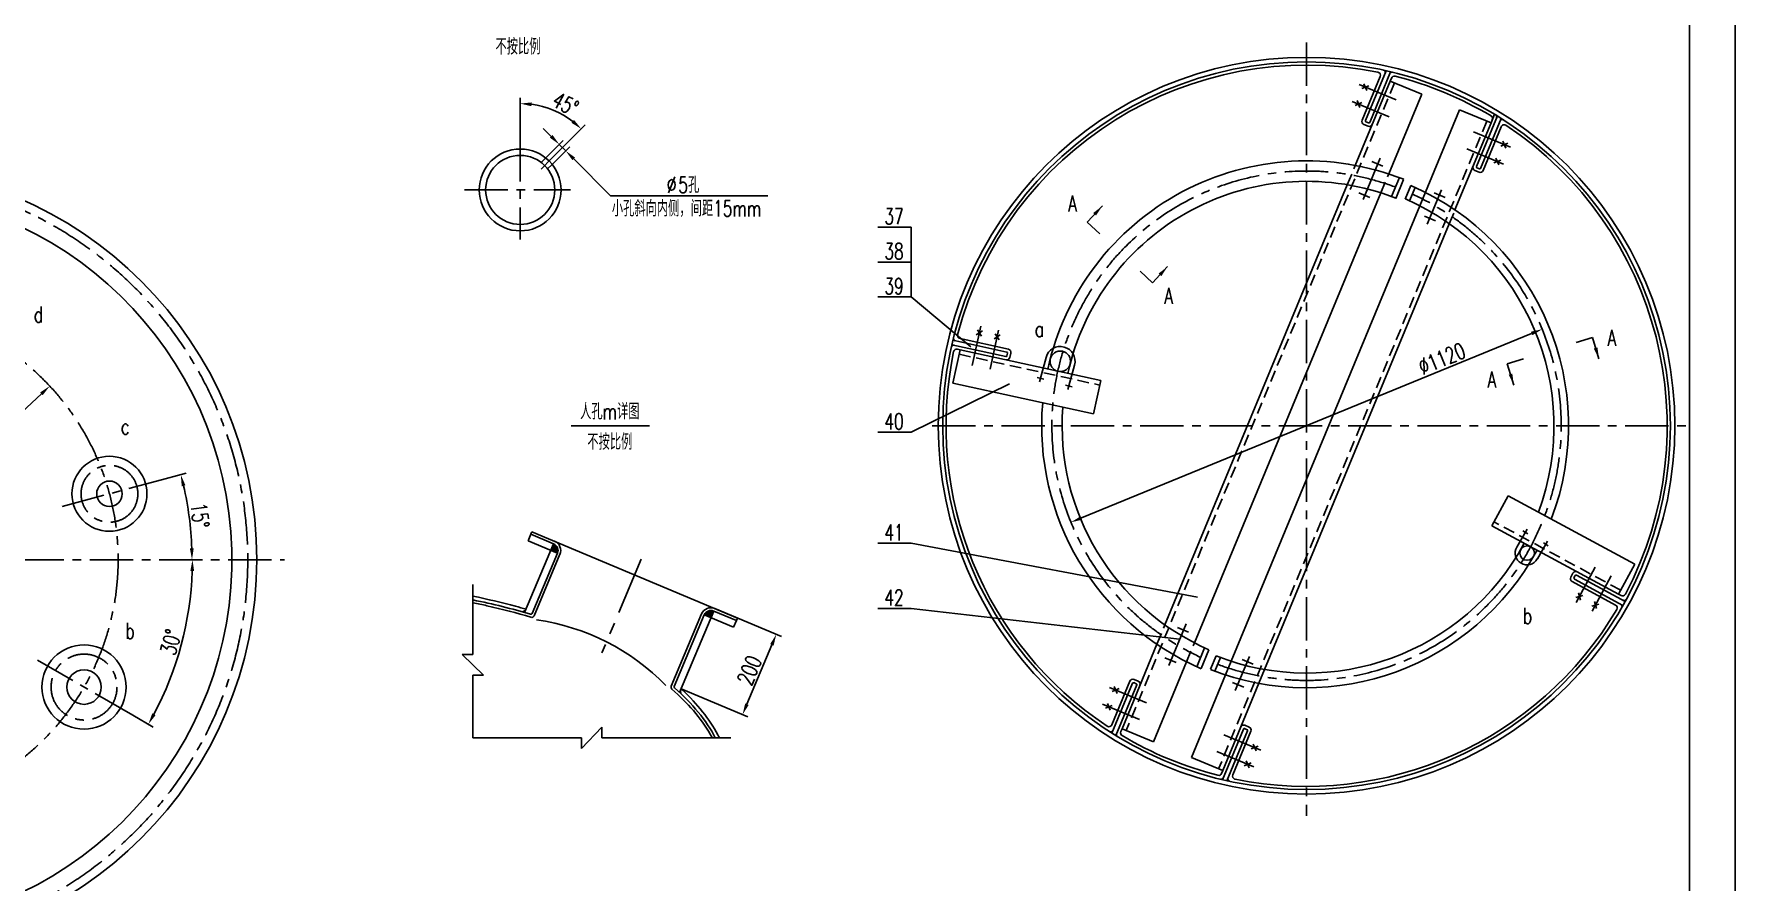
# Model space of a CAD drawing. Header units: millimetres. Extents: x 1968 to 8007, y 3243 to 11653.
# Drawn here: x 4266 to 8007, y 5775 to 7640 of the extents above; entities that cross this region are included whole.
import ezdxf
from ezdxf.enums import TextEntityAlignment as Align

# ---------------------------------------------------------------- set-up
doc = ezdxf.new("R2010")
doc.units = ezdxf.units.MM
doc.linetypes.add('CENTER', pattern=[50.8, 31.75, -6.35, 6.35, -6.35])
doc.linetypes.add('DASHED', pattern=[19.05, 12.7, -6.35])
doc.layers.add('K1', color=4, linetype='Continuous')
doc.layers.add('尺寸线', color=4, linetype='Continuous')
doc.styles.add('仿宋1', font='txt.shx', dxfattribs={"width": 0.7, "bigfont": 'hzfs.shx'})
doc.styles.add('汉字仿宋', font='txt.shx', dxfattribs={"width": 0.7071, "bigfont": 'hzfs.shx'})
doc.dimstyles.new('绘图', dxfattribs={"dimscale": 10, "dimtxt": 3.5, "dimasz": 2.5, "dimexe": 1.25, "dimexo": 0, "dimtad": 1, "dimdec": 0, "dimdsep": 46, "dimtxsty": '汉字仿宋', "dimcen": 2.5, "dimclrd": 4, "dimclre": 4, "dimclrt": 7, "dimadec": 0, "dimazin": 0, "dimtfac": 1, "dimtdec": 0, "dimtmove": 0, "dimatfit": 0, "dimldrblk": 'NONE', "dimfxl": 0, "dimlwd": 25, "dimlwe": 25, "dimarcsym": 0})

# ---------------------------------------------------------------- blocks, each defined once
blk = doc.blocks.new('*D16')
at = {"color": 4, "linetype": 'Continuous', "lineweight": 25}
for p, q in [((5335.5, 7410.7), (5335.5, 7499.4)), ((5404.6, 7366), (5478.6, 7440.1))]:
    blk.add_line(p, q, dxfattribs=at)
blk.add_arc((5335.5, 7297), 190, 52.5457, 82.4543, dxfattribs=at)
at = {"color": 4, "linetype": 'Continuous', "lineweight": -3}
for points in [[(5360.2, 7481.1), (5360.7, 7489.4), (5335.5, 7486.9)], [(5453.8, 7450.9), (5448.3, 7444.6), (5469.8, 7431.3)]]:
    blk.add_solid(points, dxfattribs=at)
at = {"layer": 'Defpoints', "color": 0, "linetype": 'Continuous', "lineweight": -3}
for p in [(5384.7, 7480.5), (5335.5, 7410.7), (5381.5, 7343), (5404.6, 7366), (5335.5, 7188)]:
    blk.add_point(p, dxfattribs=at)
at = {"color": 7, "linetype": 'Continuous', "lineweight": -3, "insert": (5435.2, 7486), "char_height": 35, "attachment_point": 5, "rotation": 332.1886, "style": '汉字仿宋'}
blk.add_mtext('45°', dxfattribs=at)
blk = doc.blocks.new('_None')
blk = doc.blocks.new('*D42')
at = {"color": 4, "linetype": 'Continuous', "lineweight": 25}
blk.add_line((3500.1, 6118.9), (4282.6, 6848.7), dxfattribs=at)
at = {"color": 4, "linetype": 'Continuous', "lineweight": -3}
for points in [[(4279.7, 6851.7), (4285.4, 6845.7), (4300.9, 6865.8)], [(3497.2, 6122), (3502.9, 6115.9), (3481.8, 6101.9)]]:
    blk.add_solid(points, dxfattribs=at)
at = {"layer": 'Defpoints', "color": 0, "linetype": 'Continuous', "lineweight": -3}
for p in [(4300.9, 6865.8), (3481.8, 6101.9)]:
    blk.add_point(p, dxfattribs=at)
at = {"color": 7, "linetype": 'Continuous', "lineweight": -3, "insert": (4097.4, 6708.5), "char_height": 35, "attachment_point": 5, "rotation": 43.0029, "style": '汉字仿宋'}
blk.add_mtext('∅1120', dxfattribs=at)
blk = doc.blocks.new('*D43')
at = {"color": 4, "linetype": 'Continuous', "lineweight": 25}
blk.add_line((4535.7, 6656.5), (4601.2, 6674), dxfattribs=at)
blk.add_arc((3891.3, 6483.8), 722.4, 1.9829, 13.0171, dxfattribs=at)
at = {"color": 4, "linetype": 'Continuous', "lineweight": -3}
for points in [[(4591.1, 6645.5), (4599.2, 6647.5), (4589.1, 6670.8)], [(4617.5, 6508.9), (4609.1, 6508.7), (4613.7, 6483.8)]]:
    blk.add_solid(points, dxfattribs=at)
at = {"layer": 'Defpoints', "color": 0, "linetype": 'Continuous', "lineweight": -3}
for p in [(4535.7, 6656.5), (4327.9, 6600.8), (4611, 6546.8), (2712.4, 6483.8), (4817.4, 6483.8)]:
    blk.add_point(p, dxfattribs=at)
at = {"color": 7, "linetype": 'Continuous', "lineweight": -3, "insert": (4631.1, 6581.2), "char_height": 35, "attachment_point": 5, "rotation": 277.5, "style": '汉字仿宋'}
blk.add_mtext('15°', dxfattribs=at)
blk = doc.blocks.new('*D46')
at = {"color": 4, "linetype": 'Continuous', "lineweight": 25}
blk.add_line((3218.3, 6664.2), (3184.5, 6673.2), dxfattribs=at)
blk.add_arc((3891.3, 6483.8), 719.2, 166.9917, 178.0083, dxfattribs=at)
at = {"color": 4, "linetype": 'Continuous', "lineweight": -3}
for points in [[(3186.5, 6646.7), (3194.6, 6644.7), (3196.6, 6670)], [(3176.7, 6508.7), (3168.4, 6508.9), (3172.1, 6483.8)]]:
    blk.add_solid(points, dxfattribs=at)
at = {"layer": 'Defpoints', "color": 0, "linetype": 'Continuous', "lineweight": -3}
for p in [(3218.3, 6664.2), (3183, 6608.7), (3475.7, 6595.2), (2712.4, 6483.8), (4817.4, 6483.8)]:
    blk.add_point(p, dxfattribs=at)
at = {"color": 7, "linetype": 'Continuous', "lineweight": -3, "insert": (3154.7, 6580.8), "char_height": 35, "attachment_point": 5, "rotation": 82.5, "style": '汉字仿宋'}
blk.add_mtext('15°', dxfattribs=at)
blk = doc.blocks.new('*D47')
at = {"color": 4, "linetype": 'Continuous', "lineweight": 25}
blk.add_line((3320.6, 6154.3), (3257.1, 6117.6), dxfattribs=at)
blk.add_arc((3891.3, 6483.8), 719.8, 181.99, 208.01, dxfattribs=at)
at = {"color": 4, "linetype": 'Continuous', "lineweight": -3}
for points in [[(3167.8, 6458.7), (3176.1, 6458.9), (3171.5, 6483.8)], [(3259.4, 6147.8), (3252.2, 6143.7), (3267.9, 6123.9)]]:
    blk.add_solid(points, dxfattribs=at)
at = {"layer": 'Defpoints', "color": 0, "linetype": 'Continuous', "lineweight": -3}
for p in [(2712.4, 6483.8), (4817.4, 6483.8), (3182.4, 6358.8), (3494.8, 6254.9), (3320.6, 6154.3)]:
    blk.add_point(p, dxfattribs=at)
at = {"color": 7, "linetype": 'Continuous', "lineweight": -3, "insert": (3219, 6303.7), "char_height": 35, "attachment_point": 5, "rotation": 285, "style": '汉字仿宋'}
blk.add_mtext('30°', dxfattribs=at)
blk = doc.blocks.new('*D48')
at = {"color": 4, "linetype": 'Continuous', "lineweight": 25}
blk.add_line((4483.4, 6142), (4528.6, 6115.8), dxfattribs=at)
blk.add_arc((3891.3, 6483.8), 723.4, 331.9801, 358.0199, dxfattribs=at)
at = {"color": 4, "linetype": 'Continuous', "lineweight": -3}
for points in [[(4610.1, 6458.9), (4618.5, 6458.7), (4614.7, 6483.8)], [(4533.6, 6141.9), (4526.3, 6146), (4517.8, 6122.1)]]:
    blk.add_solid(points, dxfattribs=at)
at = {"layer": 'Defpoints', "color": 0, "linetype": 'Continuous', "lineweight": -3}
for p in [(2712.4, 6483.8), (4817.4, 6483.8), (4274.3, 6262.7), (4571.1, 6236.4), (4483.4, 6142)]:
    blk.add_point(p, dxfattribs=at)
at = {"color": 7, "linetype": 'Continuous', "lineweight": -3, "insert": (4567.2, 6302.7), "char_height": 35, "attachment_point": 5, "rotation": 75, "style": '汉字仿宋'}
blk.add_mtext('30°', dxfattribs=at)
blk = doc.blocks.new('*D54')
at = {"color": 4, "linetype": 'Continuous', "lineweight": 25}
blk.add_line((6569.7, 6575.6), (7559.8, 6981.3), dxfattribs=at)
at = {"color": 4, "linetype": 'Continuous', "lineweight": -3}
for points in [[(7558.2, 6985.2), (7561.4, 6977.5), (7583, 6990.8)], [(6568.1, 6579.5), (6571.3, 6571.8), (6546.6, 6566.1)]]:
    blk.add_solid(points, dxfattribs=at)
at = {"layer": 'Defpoints', "color": 0, "linetype": 'Continuous', "lineweight": -3}
for p in [(7583, 6990.8), (6546.6, 6566.1)]:
    blk.add_point(p, dxfattribs=at)
at = {"color": 7, "linetype": 'Continuous', "lineweight": -3, "insert": (7362.3, 6926), "char_height": 35, "attachment_point": 5, "rotation": 22.282, "style": '汉字仿宋'}
blk.add_mtext('∅1120', dxfattribs=at)
blk = doc.blocks.new('*D55')
at = {"color": 4, "linetype": 'Continuous', "lineweight": 25}
for p, q in [((5763.3, 6376.5), (5910.1, 6314.8)), ((5834.1, 6166.1), (5888.9, 6296.6)), ((5689.1, 6199.9), (5835.9, 6138.2))]:
    blk.add_line(p, q, dxfattribs=at)
at = {"color": 4, "linetype": 'Continuous', "lineweight": -3}
for points in [[(5885.1, 6298.2), (5892.8, 6295), (5898.6, 6319.6)], [(5830.3, 6167.8), (5837.9, 6164.5), (5824.4, 6143.1)]]:
    blk.add_solid(points, dxfattribs=at)
at = {"layer": 'Defpoints', "color": 0, "linetype": 'Continuous', "lineweight": -3}
for p in [(5763.3, 6376.5), (5898.6, 6319.6), (5689.1, 6199.9)]:
    blk.add_point(p, dxfattribs=at)
at = {"color": 7, "linetype": 'Continuous', "lineweight": -3, "insert": (5839.6, 6240.6), "char_height": 35, "attachment_point": 5, "rotation": 67.2089, "style": '汉字仿宋'}
blk.add_mtext('200', dxfattribs=at)

msp = doc.modelspace()

# ---------------------------------------------------------------- hatches: boundary and pattern name
at = {"linetype": 'Continuous', "lineweight": -3}
h = msp.add_hatch(color=7, dxfattribs=at)
h.paths.add_polyline_path([(7237.5, 7553.6), (7239.8, 7559.1, 0.00187), (7234, 7560.4, -0.467845)])
h.paths.add_polyline_path([(7248.1, 7552.8, -0.369775), (7253.9, 7555.8, 0.001339), (7249.7, 7556.8)])
h = msp.add_hatch(color=7, dxfattribs=at)
h.paths.add_polyline_path([(7490.7, 7448.7), (7493, 7454.2, -0.00187), (7498, 7451, 0.467845)])
h.paths.add_polyline_path([(7482.7, 7455.6, 0.369775), (7480.7, 7461.8, -0.001339), (7484.4, 7459.6)])
h = msp.add_hatch(color=7, dxfattribs=at)
h.paths.add_polyline_path([(6283.8, 6951.7, -0.413477), (6289.7, 6955.5), (6284.8, 6956.6, 0.001559)])
h.paths.add_polyline_path([(6287.1, 6966.3), (6292.1, 6965.2, -0.422343), (6288.4, 6971.3, 0.001606)])
for points in [[(5408.8, 6518.9), (5402.6, 6504.2), (5417.4, 6498, 0.414214)], [(5761, 6371, 0.414214), (5740, 6362.4), (5754.8, 6356.2)]]:
    msp.add_hatch(color=7, dxfattribs=at).paths.add_polyline_path(points)
h = msp.add_hatch(color=7, dxfattribs=at)
h.paths.add_polyline_path([(7767.8, 6396.7, -0.413477), (7761, 6394.6), (7765.4, 6392.3, 0.001559)])
h.paths.add_polyline_path([(7760.5, 6383.5), (7756, 6386, -0.422343), (7758, 6379.1, 0.001606)])
h = msp.add_hatch(color=7, dxfattribs=at)
h.paths.add_polyline_path([(6638.9, 6108.2), (6636.6, 6102.7, -0.00187), (6631.5, 6105.9, 0.467845)])
h.paths.add_polyline_path([(6646.8, 6101.3, 0.369775), (6648.8, 6095.1, -0.001339), (6645.2, 6097.3)])
h = msp.add_hatch(color=7, dxfattribs=at)
h.paths.add_polyline_path([(6892, 6003.4), (6889.7, 5997.8, 0.00187), (6895.6, 5996.6, -0.467845)])
h.paths.add_polyline_path([(6881.5, 6004.1, -0.369775), (6875.7, 6001.1, 0.001339), (6879.8, 6000.1)])

# ---------------------------------------------------------------- linework, layer by layer
for p, q in [((8007, 3243.2), (8007, 11653.2)), ((7907, 3931.2), (7907, 11403.2))]:
    msp.add_line(p, q)
at = {"color": 7, "linetype": 'CENTER', "lineweight": -3, "ltscale": 3}
for p, q in [((7064.8, 7621), (7064.8, 5920.5)), ((5335.5, 7410.7), (5335.5, 7188)), ((5213.1, 7297), (5446.1, 7297)), ((6241.8, 6778.5), (7907, 6778.5)), ((4327.9, 6600.8), (4535.7, 6656.5)), ((2712.4, 6483.8), (4817.4, 6483.8)), ((4483.4, 6142), (4274.3, 6262.7))]:
    msp.add_line(p, q, dxfattribs=at)
at = {"color": 1}
for p, q in [((7239.8, 7559.1), (7194.4, 7449.4)), ((7249.7, 7556.8), (7203.6, 7445.6)), ((7248.8, 7536.4), (7172, 7351)), ((7248.8, 7536.4), (7318.1, 7507.7)), ((7318.1, 7507.7), (7245.4, 7332.2)), ((7201, 7444.5), (7195.5, 7446.8)), ((7401.3, 7473.3), (7326.1, 7291.8)), ((7470.6, 7444.6), (7391.2, 7253)), ((7470.6, 7444.6), (7401.3, 7473.3)), ((7484.4, 7459.6), (7438.3, 7348.4)), ((7493, 7454.2), (7447.5, 7344.5)), ((5391.7, 7367.3), (5381.7, 7357.3)), ((5405.8, 7353.1), (5395.8, 7343.2)), ((7226.8, 7366.9), (7189.2, 7276.1)), ((7232.6, 7349.2), (7208.2, 7359.3)), ((7439.4, 7345.7), (7444.9, 7343.5)), ((7154.4, 7308.4), (6753.4, 6340.3)), ((7269.1, 7324), (7251.8, 7282.4)), ((7278.3, 7320.1), (7261.1, 7278.5)), ((7294.3, 7306.5), (7282, 7276.9)), ((7303.5, 7302.6), (7291.3, 7273.1)), ((7361.3, 7297), (7330.2, 7222)), ((7228.2, 7290.5), (6818.2, 6300.8)), ((7313.8, 7262.1), (6898.9, 6260.4)), ((7204.2, 7280.7), (7179.9, 7290.8)), ((7345.4, 7290.4), (7369.8, 7280.3)), ((6609.9, 7200.6), (6582.5, 7226)), ((7378.7, 7222.8), (6972.6, 6242.3)), ((7324.3, 7239.5), (7348.7, 7229.4)), ((6698.7, 7118.2), (6726.1, 7092.8)), ((6287.1, 6966.3), (6405.6, 6940.3)), ((7657.8, 6961.3), (7693.5, 6972.4)), ((6284.8, 6956.6), (6403.5, 6930.6)), ((6303.1, 6945.4), (6287, 6872.1)), ((6303.1, 6945.4), (6612.5, 6877.6)), ((6405.9, 6932.1), (6407.2, 6938)), ((6491.8, 6928.6), (6477.3, 6874.7)), ((7542, 6925.7), (7506.3, 6914.6)), ((6486.8, 6880.8), (6472.6, 6884.6)), ((6554.5, 6911.8), (6540.1, 6857.9)), ((6287, 6872.1), (6596.4, 6804.3)), ((6535, 6867.9), (6549.1, 6864.1)), ((6612.5, 6877.6), (6596.4, 6804.3)), ((7472.2, 6558.5), (7507.8, 6624.5)), ((7786.6, 6474), (7507.8, 6624.5)), ((7750.9, 6408), (7472.2, 6558.5)), ((7549.9, 6550.8), (7527.2, 6511.5)), ((7540.5, 6547), (7551.5, 6540.7)), ((7595, 6524.8), (7572.3, 6485.5)), ((7596.4, 6514.7), (7585.5, 6521.1)), ((7750.9, 6408), (7786.6, 6474)), ((7655.8, 6449.2), (7652.9, 6443.9)), ((7760.5, 6383.5), (7653.8, 6441.2)), ((7765.4, 6392.3), (7658.5, 6450)), ((6799.8, 6342.9), (6761.8, 6251.1)), ((6805.4, 6324.8), (6781.1, 6334.9)), ((6735.8, 6297.8), (6659, 6112.3)), ((6840.7, 6289.9), (6823.5, 6248.3)), ((6850, 6286), (6832.8, 6244.4)), ((6800.9, 6259.1), (6728.3, 6083.6)), ((6777.8, 6258), (6753.4, 6268.1)), ((6866, 6272.4), (6853.7, 6242.8)), ((6875.2, 6268.6), (6863, 6239)), ((6939.2, 6271.1), (6908.1, 6196)), ((6923.3, 6264.4), (6947.6, 6254.3)), ((6682, 6212.4), (6636.6, 6102.7)), ((6690.2, 6211.2), (6684.6, 6213.5)), ((6886.6, 6230.7), (6811.4, 6049.2)), ((6960, 6212.1), (6880.7, 6020.5)), ((6902.2, 6213.6), (6926.6, 6203.5)), ((6691.2, 6208.6), (6645.2, 6097.3)), ((6659, 6112.3), (6728.3, 6083.6)), ((6925.9, 6111.4), (6879.8, 6000.1)), ((6935.2, 6107.5), (6889.7, 5997.8)), ((6928.5, 6112.4), (6934.1, 6110.1)), ((6880.7, 6020.5), (6811.4, 6049.2))]:
    msp.add_line(p, q, dxfattribs=at)
at = {"color": 7, "linetype": 'DASHED', "ltscale": 2}
for p, q in [((7258.1, 7532.6), (6668.2, 6108.5)), ((7461.3, 7448.4), (6871.5, 6024.3)), ((7154.4, 7308.4), (7172, 7351)), ((7228.2, 7290.5), (7245.4, 7332.2)), ((7378.7, 7222.8), (7391.2, 7253)), ((6300.9, 6935.6), (6610.4, 6867.8)), ((7755.7, 6416.8), (7476.9, 6567.3)), ((6735.8, 6297.8), (6753.4, 6340.3)), ((6800.9, 6259.1), (6818.2, 6300.8))]:
    msp.add_line(p, q, dxfattribs=at)
at = {"color": 7, "linetype": 'Continuous', "lineweight": -3}
for p, q in [((7261.7, 7495.1), (7180.5, 7528.8)), ((7201.7, 7526.2), (7186.7, 7520)), ((7226.9, 7546.2), (7187.2, 7450.2)), ((7197.3, 7515.6), (7191.1, 7530.5)), ((7248.8, 7536.4), (7251.6, 7543)), ((7246.4, 7458.1), (7165.1, 7491.8)), ((7186.4, 7489.2), (7171.4, 7483)), ((7182, 7478.6), (7175.8, 7493.6)), ((7470.6, 7444.6), (7478.3, 7463.3)), ((7190.9, 7441.1), (7200.2, 7437.2)), ((7432.2, 7424.5), (7513.5, 7390.8)), ((7493, 7436), (7453.2, 7340)), ((7416.9, 7387.5), (7498.2, 7353.9)), ((7492.3, 7393.4), (7507.2, 7399.6)), ((7496.6, 7404), (7502.8, 7389)), ((5404.6, 7366), (5381.5, 7343)), ((7444.1, 7336.2), (7434.8, 7340)), ((7476.9, 7356.5), (7491.9, 7362.7)), ((7481.3, 7367), (7487.5, 7352.1)), ((5534.2, 7284.3), (5880.2, 7284.3)), ((7313.8, 7262.1), (7326.1, 7291.8)), ((6195.5, 7061.6), (6195.5, 7215.3)), ((6326.4, 6951.7), (6195.5, 7061.6)), ((6329.6, 6911.2), (6348.5, 6997.1)), ((6302.7, 6970.1), (6409.1, 6946.7)), ((6338.5, 6978.2), (6352.1, 6987)), ((6349.7, 6975.8), (6340.9, 6989.4)), ((6368.7, 6902.6), (6387.5, 6988.6)), ((6377.5, 6969.6), (6391.2, 6978.4)), ((6388.7, 6967.2), (6380, 6980.8)), ((6303.1, 6945.4), (6297, 6946.7)), ((6414.4, 6938.4), (6412.3, 6928.6)), ((6411.5, 6870.4), (6195.5, 6764.2)), ((5359, 6539.8), (5361.3, 6545.4)), ((5361.3, 6545.4), (5813.1, 6355.6)), ((6825, 6401.4), (6195.5, 6520.2)), ((5422.9, 6495.7), (5366.2, 6360.7)), ((7645.8, 6445.5), (7650.6, 6454.3)), ((7744.5, 6384.2), (7648.7, 6436)), ((7699.6, 6467.2), (7657.8, 6389.8)), ((7734.8, 6448.2), (7693, 6370.8)), ((5231.5, 6429.2), (5231.5, 6275.1)), ((7672.7, 6405.3), (7657.2, 6400.6)), ((7662.6, 6410.7), (7667.2, 6395.2)), ((7750.9, 6408), (7756.4, 6405.1)), ((5734.5, 6364.7), (5667.7, 6205.7)), ((6785.7, 6308.8), (6195.5, 6376.7)), ((7707.9, 6386.3), (7692.4, 6381.6)), ((7697.8, 6391.7), (7702.4, 6376.2)), ((5810.8, 6350), (5813.1, 6355.6)), ((6886.6, 6230.7), (6898.9, 6260.4)), ((5231.5, 6230.3), (5231.5, 6092.2)), ((6636.5, 6120.9), (6676.3, 6216.9)), ((6685.5, 6220.7), (6694.7, 6216.9)), ((6960, 6212.1), (6972.6, 6242.3)), ((6712.6, 6169.4), (6631.3, 6203.1)), ((6652.6, 6200.5), (6637.6, 6194.3)), ((6648.2, 6189.9), (6642, 6204.9)), ((6697.3, 6132.4), (6616, 6166.1)), ((6637.3, 6163.5), (6622.3, 6157.3)), ((6632.9, 6152.9), (6626.7, 6167.9)), ((6659, 6112.3), (6656.2, 6105.8)), ((6883.1, 6098.8), (6964.4, 6065.1)), ((6902.6, 6010.7), (6942.4, 6106.7)), ((6938.6, 6115.9), (6929.4, 6119.7)), ((5231.5, 6092.2), (5470.2, 6092.2)), ((5515.1, 6092.2), (5798.7, 6092.2)), ((6867.8, 6061.8), (6949.1, 6028.2)), ((6943.1, 6067.7), (6958.1, 6073.9)), ((6947.5, 6078.3), (6953.7, 6063.3)), ((6927.8, 6030.8), (6942.8, 6037)), ((6932.2, 6041.4), (6938.4, 6026.4)), ((6880.7, 6020.5), (6878, 6013.9))]:
    msp.add_line(p, q, dxfattribs=at)
at = {"color": 4, "linetype": 'Continuous', "lineweight": 25}
for p, q in [((5403.8, 7414.7), (5386.1, 7432.4)), ((5391.7, 7367.3), (5430.3, 7405.9)), ((5405.8, 7353.1), (5444.4, 7391.8)), ((5421.4, 7397.1), (5435.6, 7382.9)), ((5453.3, 7365.2), (5534.2, 7284.3)), ((6582.5, 7226), (6615.8, 7261.8)), ((6726.1, 7092.8), (6759.3, 7128.6)), ((7693.5, 6972.4), (7707.9, 6925.6)), ((7506.3, 6914.6), (7520.7, 6867.9))]:
    msp.add_line(p, q, dxfattribs=at)
at = {"color": 7}
for p, q in [((6122, 7215.3), (6195.5, 7215.3)), ((6122, 7138.5), (6195.5, 7138.5)), ((6122, 7061.6), (6195.5, 7061.6)), ((6122, 6764.2), (6195.5, 6764.2)), ((6122, 6520.2), (6195.5, 6520.2)), ((6122, 6376.7), (6195.5, 6376.7)), ((5231.5, 6275.1), (5208.1, 6275.1)), ((5208.1, 6275.1), (5254.9, 6230.3)), ((5231.5, 6230.3), (5254.9, 6230.3)), ((5470.2, 6068.8), (5515.1, 6115.7)), ((5515.1, 6092.2), (5515.1, 6115.7)), ((5470.2, 6092.2), (5470.2, 6068.8))]:
    msp.add_line(p, q, dxfattribs=at)
at = {"color": 1, "linetype": 'Continuous'}
for p, q in [((5447.4, 6778), (5620.1, 6778)), ((5408.8, 6518.9), (5345.2, 6367.6)), ((5359, 6539.8), (5352.8, 6525.1)), ((5352.8, 6525.1), (5417.4, 6498)), ((5359, 6539.8), (5408.8, 6518.9)), ((5417.4, 6498), (5361.7, 6365.6)), ((5740, 6362.4), (5674.1, 6205.4)), ((5761, 6371), (5685.8, 6192.1)), ((5740, 6362.4), (5804.6, 6335.3)), ((5761, 6371), (5810.8, 6350)), ((5810.8, 6350), (5804.6, 6335.3))]:
    msp.add_line(p, q, dxfattribs=at)
at = {"color": 7, "linetype": 'CENTER', "lineweight": -3, "ltscale": 4}
msp.add_line((5601.7, 6485), (5515.2, 6279), dxfattribs=at)
at = {"color": 1}
for centre, radius in [((7064.8, 6778.5), 810), ((7064.8, 6778.5), 800), ((5335.5, 7297), 90), ((5335.5, 7297), 76), ((3891.3, 6483.8), 865), ((6523.2, 6920.2), 22.5), ((4432.2, 6628.8), 82.5), ((4432.2, 6628.8), 28), ((7549.7, 6498.5), 16), ((4376.3, 6203.8), 92.5), ((4376.3, 6203.8), 38)]:
    msp.add_circle(centre, radius, dxfattribs=at)
at = {"color": 7, "linetype": 'CENTER', "lineweight": -3, "ltscale": 3}
for centre, radius in [((3891.3, 6483.8), 845), ((3891.3, 6483.8), 560), ((4432.2, 6628.8), 62.5), ((4376.3, 6203.8), 72.5)]:
    msp.add_circle(centre, radius, dxfattribs=at)
at = {"color": 7, "linetype": 'Continuous', "lineweight": -3}
for centre, radius, start, end in [((7064.8, 6778.5), 793, 78.5761, 165.3769), ((7232.9, 7555.5), 5, 337.5, 77.7892), ((7220.5, 7548.9), 7, 337.5, 78.5761), ((7252.7, 7550.9), 5, 76.3274, 157.5), ((7258, 7540.3), 7, 75.7658, 157.5), ((7064.8, 6778.5), 793, 59.2342, 75.7658), ((7193.6, 7447.5), 7, 157.5, 247.5), ((7466.8, 7453.8), 7, 337.5, 59.2342), ((7478.1, 7457.6), 5, 337.5, 58.6726), ((7495.3, 7446.8), 5, 57.2108, 157.5), ((7202.9, 7443.7), 7, 247.5, 337.5), ((7499.5, 7433.3), 7, 56.4239, 157.5), ((7064.8, 6778.5), 793, 332.1475, 56.4239), ((7437.5, 7346.5), 7, 157.5, 247.5), ((7446.8, 7342.7), 7, 247.5, 337.5), ((6293.2, 6970.1), 5, 166.0515, 257.6372), ((6304.2, 6976.9), 7, 165.3769, 257.6372), ((7064.8, 6778.5), 793, 168.1475, 236.4239), ((6288.6, 6950.6), 5, 77.6372, 167.4931), ((6295.5, 6939.9), 7, 77.6372, 168.1475), ((6405.4, 6930.1), 7, 257.6372, 347.6372), ((6407.6, 6939.9), 7, 347.6372, 77.6372), ((5402.6, 6504.2), 16, 337.2089, 67.2089), ((5402.6, 6504.2), 22, 337.2089, 67.2089), ((7652, 6442.1), 7, 151.6372, 241.6372), ((7656.7, 6450.9), 7, 61.6372, 151.6372), ((7759.7, 6411.2), 7, 241.6372, 332.1475), ((7763.4, 6399), 5, 241.6372, 331.4931), ((5360.7, 6363.1), 6, 253.126, 337.2089), ((5754.8, 6356.2), 22, 67.2089, 157.2089), ((5754.8, 6356.2), 16, 67.2089, 157.2089), ((7064.8, 6778.5), 793, 258.5761, 329.3769), ((7741.2, 6378.1), 7, 329.3769, 61.6372), ((7753.6, 6381.6), 5, 330.0515, 61.6372), ((6682.8, 6214.2), 7, 67.5, 157.5), ((6692, 6210.4), 7, 337.5, 67.5), ((5673.2, 6203.4), 6, 157.2089, 229.116), ((6630.1, 6123.6), 7, 236.4239, 337.5), ((6634.2, 6110.1), 5, 237.2108, 337.5), ((6651.4, 6099.4), 5, 157.5, 238.6726), ((6662.7, 6103.1), 7, 157.5, 239.2342), ((6926.7, 6113.2), 7, 67.5, 157.5), ((6935.9, 6109.4), 7, 337.5, 67.5), ((7064.8, 6778.5), 793, 239.2342, 255.7658), ((6871.5, 6016.6), 7, 255.7658, 337.5), ((6876.9, 6006), 5, 256.3274, 337.5), ((6896.6, 6001.4), 5, 157.5, 257.7892), ((6909.1, 6008), 7, 157.5, 258.5761)]:
    msp.add_arc(centre, radius, start, end, dxfattribs=at)
at = {"color": 1}
for centre, radius, start, end in [((7196.2, 7448.6), 2, 157.5, 247.5), ((7201.8, 7446.3), 2, 247.5, 337.5), ((7064.8, 6778.5), 582.5, 68.4837, 167.6372), ((7440.1, 7347.6), 2, 157.5, 247.5), ((7445.7, 7345.3), 2, 247.5, 337.5), ((7064.8, 6778.5), 537.5, 68.566, 167.6372), ((7064.8, 6778.5), 576, 339.1189, 66.5052), ((3891.3, 6483.8), 810, 272.9722, 267.0278), ((7064.8, 6778.5), 544, 339.5617, 66.4467), ((6403.9, 6932.5), 2, 257.6372, 347.6372), ((6405.2, 6938.4), 2, 347.6372, 77.6372), ((6523.2, 6920.2), 32.5, 345, 165), ((7064.8, 6778.5), 582.5, 175.0349, 246.5163), ((7064.8, 6778.5), 537.5, 175.6582, 246.434), ((7064.8, 6778.5), 544, 248.5533, 331.6372), ((7549.7, 6498.5), 26, 150, 330), ((7064.8, 6778.5), 576, 248.4948, 331.6372), ((7654.7, 6442.9), 2, 151.6372, 241.6372), ((7657.6, 6448.2), 2, 61.6372, 151.6372), ((6683.9, 6211.6), 2, 67.5, 157.5), ((6689.4, 6209.3), 2, 337.5, 67.5), ((6927.8, 6110.6), 2, 67.5, 157.5), ((6933.3, 6108.3), 2, 337.5, 67.5)]:
    msp.add_arc(centre, radius, start, end, dxfattribs=at)
at = {"color": 7, "linetype": 'CENTER', "lineweight": -3, "ltscale": 3}
for start, end in [(69.5467, 245.4533), (249.5467, 65.4533)]:
    msp.add_arc((7064.8, 6778.5), 560, start, end, dxfattribs=at)
at = {"color": 1, "linetype": 'Continuous', "lineweight": -3}
for centre, start, end in [((5358.9, 6366.7), 253.2462, 337.2089), ((5676.8, 6204.2), 157.2089, 228.8774)]:
    msp.add_arc(centre, 3, start, end, dxfattribs=at)
at = {"color": 1, "linetype": 'Continuous'}
msp.add_arc((5299.4, 5858), 499.1, 44.4095, 81.726, dxfattribs=at)
for start_param, end_param in [(4.170443, 4.327826), (9.680709, 9.944886)]:
    msp.add_ellipse((4893.9, 5978.3), major_axis=(-900, 0), ratio=0.5, start_param=start_param, end_param=end_param, dxfattribs=at)
for points, knots in [([(5348.4, 6375.1), (5340.8, 6377.3), (5333.1, 6379.4), (5294.9, 6389.8), (5263.6, 6397.2), (5231.5, 6403.6)], [4.185885, 4.185885, 4.185885, 4.185885, 4.2150184, 4.2150184, 4.3297177, 4.3297177, 4.3297177, 4.3297177]), ([(5773.5, 6092.2), (5772.4, 6094.4), (5771.3, 6096.6), (5760.9, 6116), (5749.7, 6132.9), (5723.4, 6165.9), (5708.5, 6182), (5690.9, 6198.4), (5690, 6199.1), (5689.1, 6199.9)], [9.6724252, 9.6724252, 9.6724252, 9.6724252, 9.6869881, 9.6869881, 9.802876, 9.802876, 9.918764, 9.918764, 9.9246968, 9.9246968, 9.9246968, 9.9246968])]:
    msp.add_open_spline(points, degree=3, knots=knots, dxfattribs=at)
at = {"color": 7, "linetype": 'Continuous', "lineweight": -3}
for points, knots in [([(5358.9, 6357.3), (5327.8, 6366.8), (5295.6, 6375.2), (5252.2, 6385), (5241.9, 6387.2), (5231.5, 6389.3)], [4.1670886, 4.1670886, 4.1670886, 4.1670886, 4.2889173, 4.2889173, 4.3263938, 4.3263938, 4.3263938, 4.3263938]), ([(5757.8, 6092.2), (5756.3, 6095), (5754.7, 6097.8), (5743, 6118), (5730.7, 6135.2), (5702.5, 6168), (5686.8, 6183.7), (5669.3, 6198.9)], [3.4040522, 3.4040522, 3.4040522, 3.4040522, 3.4235146, 3.4235146, 3.5471435, 3.5471435, 3.6653422, 3.6653422, 3.6653422, 3.6653422])]:
    msp.add_open_spline(points, degree=3, knots=knots, dxfattribs=at)
at = {"color": 4, "linetype": 'Continuous', "lineweight": -3}
for points in [[(5406.7, 7417.7), (5400.8, 7411.8), (5421.4, 7397.1)], [(5456.2, 7368.2), (5450.3, 7362.3), (5435.6, 7382.9)], [(6595.7, 7246.3), (6601.8, 7240.7), (6615.8, 7261.8)], [(6745.4, 7107.5), (6739.3, 7113.1), (6759.3, 7128.6)], [(7704.5, 6950.7), (7696.5, 6948.3), (7707.9, 6925.6)], [(7509.4, 6890.6), (7517.3, 6893), (7520.7, 6867.9)]]:
    msp.add_solid(points, dxfattribs=at)
at = {"color": 7, "linetype": 'Continuous', "lineweight": -3}
for points in [[(5348.4, 6375.1), (5345.2, 6367.6), (5337.8, 6369.8)], [(5689.1, 6199.9), (5685.8, 6192.1), (5690.9, 6187.4)]]:
    msp.add_solid(points, dxfattribs=at)
at = {"layer": 'K1', "const_width": 4}
msp.add_lwpolyline([(2167, 3343.2), (2167, 11403.2), (7907, 11403.2), (7907, 3343.2)], close=True, dxfattribs=at)

# ---------------------------------------------------------------- texts
at = {"color": 7, "linetype": 'Continuous', "lineweight": -3, "style": '汉字仿宋', "width": 0.7071}
for s, p in [('∅', (5657.9, 7290.5)), ('5孔', (5683.3, 7290.5))]:
    msp.add_text(s, height=35, rotation=360, dxfattribs=at).set_placement(p)
for s, p in [('小孔斜向内侧，间距15mm', (5537, 7238.8)), ('A', (6540.8, 7249.8)), ('A', (6752.1, 7046.7)), ('A', (7726.8, 6954.5)), ('A', (7463, 6862.4))]:
    msp.add_text(s, height=35, dxfattribs=at).set_placement(p)
for s, p in [('d', (4275.9, 6994.9)), ('a', (6477.4, 6963.2)), ('c', (4466.8, 6748.5)), ('b', (7551, 6332.7)), ('b', (4477.7, 6299.3))]:
    msp.add_text(s, height=35, dxfattribs=at).set_placement(p, align=Align.BOTTOM_CENTER)
at = {"layer": '尺寸线', "color": 7, "style": '汉字仿宋', "width": 0.7071}
for s, p in [('不按比例', (5330.6, 7612.2)), ('人孔m详图', (5532.6, 6809.9)), ('不按比例', (5532.6, 6743))]:
    msp.add_text(s, height=35, dxfattribs=at).set_placement(p, align=Align.MIDDLE_CENTER)
at = {"layer": '尺寸线', "color": 7, "style": '仿宋1', "width": 0.7}
for s, p in [('37', (6157.6, 7221.5)), ('38', (6157.6, 7144.7)), ('39', (6157.6, 7067.8)), ('40', (6157.6, 6770.4)), ('41', (6157.6, 6526.4)), ('42', (6157.6, 6382.9))]:
    msp.add_text(s, height=35, dxfattribs=at).set_placement(p, align=Align.CENTER)

# ---------------------------------------------------------------- dimensions: what is measured, and where the dimension line sits
at = {"color": 7, "linetype": 'Continuous', "lineweight": -3}
dim = msp.add_angular_dim_2l(base=(5384.7, 7480.5), line1=((5335.5, 7410.7), (5335.5, 7188)), line2=((5404.6, 7366), (5381.5, 7343)), dimstyle='绘图', dxfattribs=at)
dim.commit()
dim.dimension.update_dxf_attribs({"geometry": '*D16', "text_midpoint": (5424.1, 7465), "dimtype": 162})
for p1, p2, picture, middle in [((6546.6, 6566.1), (7583, 6990.8), '*D54', (7371.3, 6904.1)), ((3481.8, 6101.9), (4300.9, 6865.8), '*D42', (4113.6, 6691.2))]:
    dim = msp.add_diameter_dim_2p(p1=p1, p2=p2, dimstyle='绘图', dxfattribs=at)
    dim.commit()
    dim.dimension.update_dxf_attribs({"geometry": picture, "text_midpoint": middle, "dimtype": 163})
for base, line1, line2, picture, middle in [((4611, 6546.8), ((4327.9, 6600.8), (4535.7, 6656.5)), ((2712.4, 6483.8), (4817.4, 6483.8)), '*D43', (4631.1, 6581.2)), ((3183, 6608.7), ((2712.4, 6483.8), (4817.4, 6483.8)), ((3475.7, 6595.2), (3218.3, 6664.2)), '*D46', (3154.7, 6580.8)), ((3182.4, 6358.8), ((2712.4, 6483.8), (4817.4, 6483.8)), ((3320.6, 6154.3), (3494.8, 6254.9)), '*D47', (3219, 6303.7)), ((4571.1, 6236.4), ((2712.4, 6483.8), (4817.4, 6483.8)), ((4483.4, 6142), (4274.3, 6262.7)), '*D48', (4567.2, 6302.7))]:
    dim = msp.add_angular_dim_2l(base=base, line1=line1, line2=line2, dimstyle='绘图', dxfattribs=at)
    dim.commit()
    dim.dimension.update_dxf_attribs({"geometry": picture, "text_midpoint": middle})
dim = msp.add_aligned_dim(p1=(5689.1, 6199.9), p2=(5763.3, 6376.5), distance=-146.8, text='200', dimstyle='绘图', dxfattribs=at)
dim.commit()
dim.dimension.update_dxf_attribs({"geometry": '*D55', "text_midpoint": (5839.6, 6240.6)})

doc.saveas('drawing.dxf')
